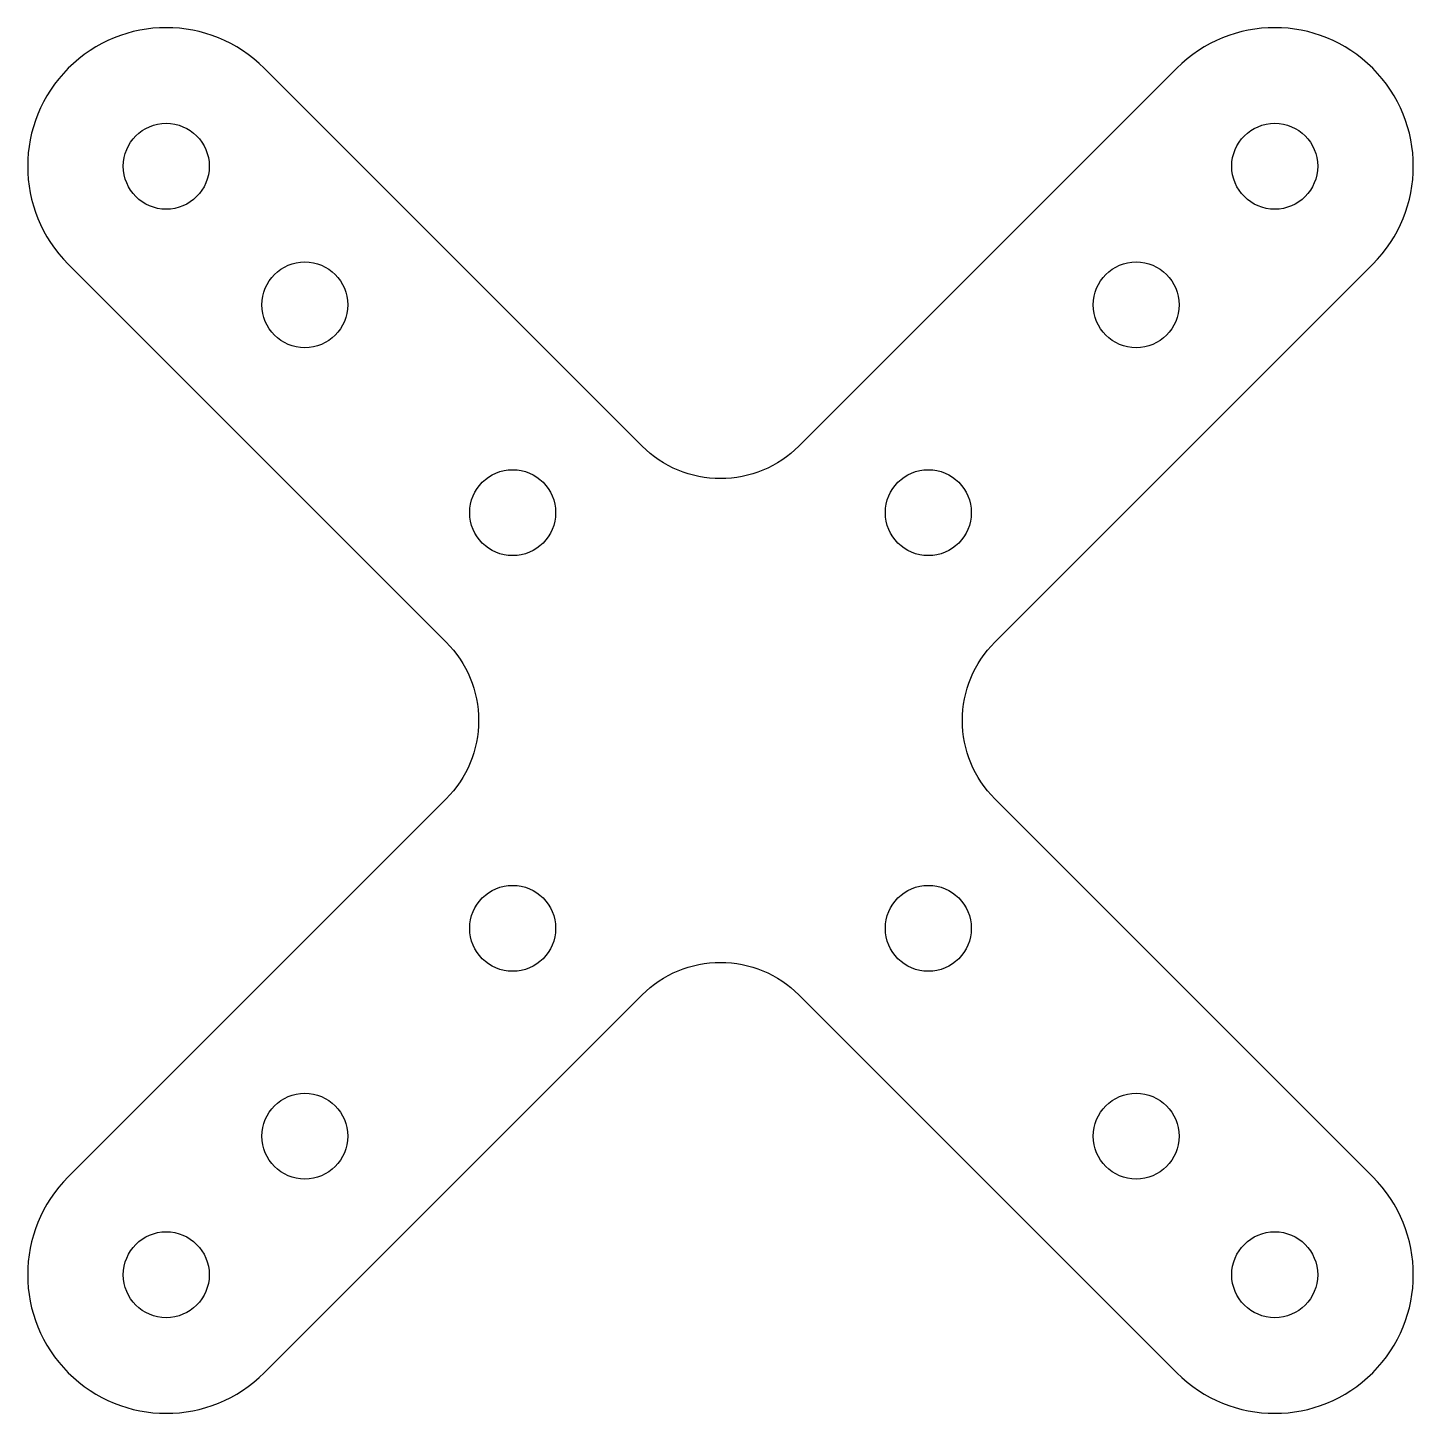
# Model space of a CAD drawing. Header units: millimetres. Extents: x -25 to 25, y -25 to 25.
import ezdxf

# ---------------------------------------------------------------- set-up
doc = ezdxf.new("R2010")
doc.units = ezdxf.units.MM
doc.layers.get('0').update_dxf_attribs({"linetype": 'CONTINUOUS'})

msp = doc.modelspace()

# ---------------------------------------------------------------- linework, layer by layer
msp.add_lwpolyline([(-18.536, -11.464), (-23.536, -16.464, 1), (-16.464, -23.536), (-11.464, -18.536), (-2.828, -9.899, -0.414214), (2.828, -9.899), (11.464, -18.536), (16.464, -23.536, 1), (23.536, -16.464), (18.536, -11.464), (9.899, -2.828, -0.414214), (9.899, 2.828), (18.536, 11.464), (23.536, 16.464, 1), (16.464, 23.536), (11.464, 18.536), (2.828, 9.899, -0.414214), (-2.828, 9.899), (-11.464, 18.536), (-16.464, 23.536, 1), (-23.536, 16.464), (-18.536, 11.464), (-9.899, 2.828, -0.414214), (-9.899, -2.828)], format="xyb", close=True)
for centre in [(-20, 20), (20, 20), (-15, 15), (15, 15), (-7.5, 7.5), (7.5, 7.5), (-7.5, -7.5), (7.5, -7.5), (-15, -15), (15, -15), (-20, -20), (20, -20)]:
    msp.add_circle(centre, 1.55)

doc.saveas('drawing.dxf')
